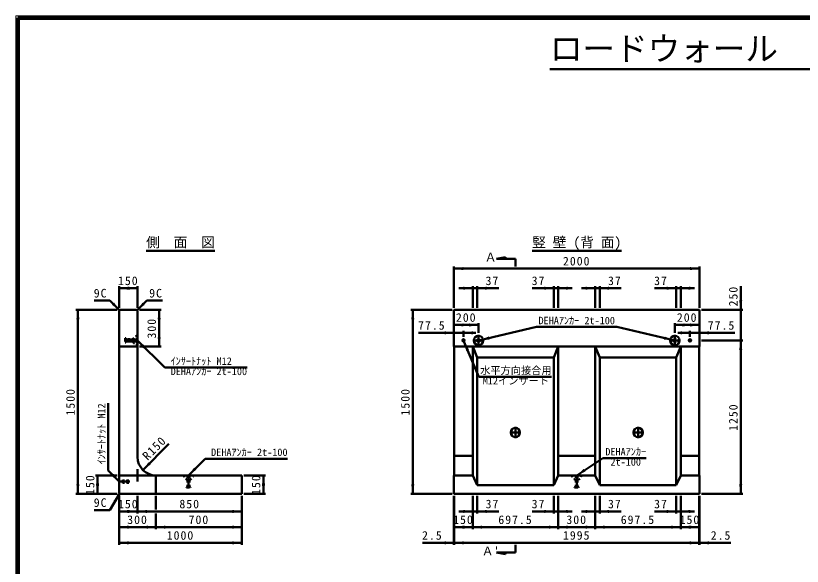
# Model space of a CAD drawing. Units: millimetres, scale not verified. Extents: x 100 to 4105, y 100 to 2870.
# Drawn here: x 100 to 2102, y 1467 to 2870 of the extents above; entities that cross this region are included whole.
import ezdxf
from ezdxf.enums import TextEntityAlignment as Align

# ---------------------------------------------------------------- set-up
doc = ezdxf.new("R2010")
doc.units = ezdxf.units.MM
doc.header["$LTSCALE"] = 5
doc.linetypes.add('USER1', pattern=[13.4, 10, -1.2, 1, -1.2])
doc.linetypes.add('USER2', pattern=[2.2, 1, -1.2])
doc.layers.add('V-nasSTD', color=7, linetype='Continuous', lineweight=50)
doc.styles.add('ＭＳ ゴシック', font='')
doc.styles.get('ＭＳ ゴシック').set_extended_font_data('MS Gothic')

msp = doc.modelspace()

# ---------------------------------------------------------------- hatches: boundary and pattern name
at = {"layer": 'V-nasSTD'}
for points in [[(1239.767, 2225.684), (1239.767, 2221.684), (1215.767, 2225.684), (1239.767, 2229.684)], [(1816.767, 2225.684), (1816.767, 2221.684), (1840.767, 2225.684), (1816.767, 2229.684)], [(387.267, 2175.684), (387.267, 2171.684), (363.267, 2175.684), (387.267, 2179.684)], [(386.142, 2175.684), (386.142, 2179.684), (410.142, 2175.684), (386.142, 2171.684)], [(1239.423, 2175.684), (1239.423, 2171.684), (1263.423, 2175.684), (1239.423, 2179.684)], [(1298.985, 2175.684), (1298.985, 2171.684), (1274.985, 2175.684), (1298.985, 2179.684)], [(1445.829, 2175.684), (1445.829, 2171.684), (1469.829, 2175.684), (1445.829, 2179.684)], [(1505.392, 2175.684), (1505.392, 2171.684), (1481.392, 2175.684), (1505.392, 2179.684)], [(1551.142, 2175.684), (1551.142, 2171.684), (1575.142, 2175.684), (1551.142, 2179.684)], [(1610.704, 2175.684), (1610.704, 2171.684), (1586.704, 2175.684), (1610.704, 2179.684)], [(1757.548, 2175.684), (1757.548, 2171.684), (1781.548, 2175.684), (1757.548, 2179.684)], [(1817.11, 2175.684), (1817.11, 2171.684), (1793.11, 2175.684), (1817.11, 2179.684)], [(1945.767, 2144.674), (1949.767, 2144.674), (1945.767, 2120.674), (1941.767, 2144.674)], [(347.702, 2136.248), (350.531, 2139.077), (364.673, 2119.278), (344.874, 2133.42)], [(425.706, 2136.248), (422.877, 2139.077), (408.735, 2119.278), (428.534, 2133.42)], [(258.267, 2096.684), (254.267, 2096.684), (258.267, 2120.684), (262.267, 2096.684)], [(465.142, 2096.684), (461.142, 2096.684), (465.142, 2120.684), (469.142, 2096.684)], [(1110.767, 2096.684), (1106.767, 2096.684), (1110.767, 2120.684), (1114.767, 2096.684)], [(1239.767, 2082.09), (1239.767, 2078.09), (1215.767, 2082.09), (1239.767, 2086.09)], [(1254.267, 2082.09), (1254.267, 2078.09), (1278.267, 2082.09), (1254.267, 2086.09)], [(1802.267, 2082.09), (1802.267, 2078.09), (1778.267, 2082.09), (1802.267, 2086.09)], [(1816.767, 2082.09), (1816.767, 2078.09), (1840.767, 2082.09), (1816.767, 2086.09)], [(1191.767, 2062.028), (1191.767, 2066.028), (1215.767, 2062.028), (1191.767, 2058.028)], [(1263.985, 2062.028), (1263.985, 2058.028), (1239.985, 2062.028), (1263.985, 2066.028)], [(1792.548, 2062.028), (1792.548, 2058.028), (1816.548, 2062.028), (1792.548, 2066.028)], [(1864.767, 2062.028), (1864.767, 2066.028), (1840.767, 2062.028), (1864.767, 2058.028)], [(427.112, 2025.589), (429.941, 2028.417), (410.142, 2042.559), (424.284, 2022.76)], [(465.142, 2050.934), (469.142, 2050.934), (465.142, 2026.934), (461.142, 2050.934)], [(1305.445, 2048.893), (1306.352, 2044.997), (1282.071, 2043.446), (1304.537, 2052.789)], [(1751.089, 2048.893), (1750.181, 2044.997), (1774.462, 2043.446), (1751.997, 2052.789)], [(1945.767, 2018.554), (1949.767, 2018.554), (1945.767, 2042.554), (1941.767, 2018.554)], [(1250.523, 2017.734), (1254.205, 2019.297), (1241.145, 2039.826), (1246.841, 2016.171)], [(440.842, 1729.509), (443.67, 1726.681), (423.871, 1712.538), (438.013, 1732.337)], [(346.296, 1700.155), (343.468, 1697.326), (363.267, 1683.184), (349.124, 1702.983)], [(556.8, 1715.78), (553.971, 1718.608), (539.829, 1698.809), (559.628, 1712.951)], [(1548.323, 1711.99), (1550.52, 1708.647), (1528.267, 1698.809), (1546.126, 1715.333)], [(308.267, 1674.809), (304.267, 1674.809), (308.267, 1698.809), (312.267, 1674.809)], [(730.767, 1674.809), (726.767, 1674.809), (730.767, 1698.809), (734.767, 1674.809)], [(258.267, 1675.934), (262.267, 1675.934), (258.267, 1651.934), (254.267, 1675.934)], [(308.267, 1675.934), (312.267, 1675.934), (308.267, 1651.934), (304.267, 1675.934)], [(730.767, 1675.934), (734.767, 1675.934), (730.767, 1651.934), (726.767, 1675.934)], [(1110.767, 1675.934), (1114.767, 1675.934), (1110.767, 1651.934), (1106.767, 1675.934)], [(1945.767, 1675.929), (1941.767, 1675.929), (1945.767, 1651.929), (1949.767, 1675.929)], [(352.673, 1632.556), (356.137, 1630.556), (364.673, 1653.34), (349.209, 1634.556)], [(387.267, 1606.934), (387.267, 1602.934), (363.267, 1606.934), (387.267, 1610.934)], [(386.142, 1606.934), (386.142, 1610.934), (410.142, 1606.934), (386.142, 1602.934)], [(434.142, 1606.934), (434.142, 1602.934), (410.142, 1606.934), (434.142, 1610.934)], [(651.767, 1606.934), (651.767, 1610.934), (675.767, 1606.934), (651.767, 1602.934)], [(1239.423, 1606.934), (1239.423, 1602.934), (1263.423, 1606.934), (1239.423, 1610.934)], [(1298.985, 1606.934), (1298.985, 1602.934), (1274.985, 1606.934), (1298.985, 1610.934)], [(1445.829, 1606.934), (1445.829, 1602.934), (1469.829, 1606.934), (1445.829, 1610.934)], [(1505.392, 1606.934), (1505.392, 1602.934), (1481.392, 1606.934), (1505.392, 1610.934)], [(1551.142, 1606.934), (1551.142, 1602.934), (1575.142, 1606.934), (1551.142, 1610.934)], [(1610.704, 1606.934), (1610.704, 1602.934), (1586.704, 1606.934), (1610.704, 1610.934)], [(1757.548, 1606.934), (1757.548, 1602.934), (1781.548, 1606.934), (1757.548, 1610.934)], [(1817.11, 1606.934), (1817.11, 1602.934), (1793.11, 1606.934), (1817.11, 1610.934)], [(387.267, 1566.934), (387.267, 1562.934), (363.267, 1566.934), (387.267, 1570.934)], [(433.017, 1566.934), (433.017, 1570.934), (457.017, 1566.934), (433.017, 1562.934)], [(481.017, 1566.934), (481.017, 1562.934), (457.017, 1566.934), (481.017, 1570.934)], [(651.767, 1566.934), (651.767, 1570.934), (675.767, 1566.934), (651.767, 1562.934)], [(1240.548, 1566.934), (1240.548, 1562.934), (1216.548, 1566.934), (1240.548, 1570.934)], [(1239.423, 1566.934), (1239.423, 1562.934), (1263.423, 1566.934), (1239.423, 1570.934)], [(1287.423, 1566.934), (1287.423, 1562.934), (1263.423, 1566.934), (1287.423, 1570.934)], [(1457.392, 1566.934), (1457.392, 1562.934), (1481.392, 1566.934), (1457.392, 1570.934)], [(1505.392, 1566.934), (1505.392, 1562.934), (1481.392, 1566.934), (1505.392, 1570.934)], [(1551.142, 1566.934), (1551.142, 1562.934), (1575.142, 1566.934), (1551.142, 1570.934)], [(1599.142, 1566.934), (1599.142, 1562.934), (1575.142, 1566.934), (1599.142, 1570.934)], [(1769.11, 1566.934), (1769.11, 1562.934), (1793.11, 1566.934), (1769.11, 1570.934)], [(1817.11, 1566.934), (1817.11, 1562.934), (1793.11, 1566.934), (1817.11, 1570.934)], [(1815.985, 1566.934), (1815.985, 1562.934), (1839.985, 1566.934), (1815.985, 1570.934)], [(387.267, 1526.934), (387.267, 1522.934), (363.267, 1526.934), (387.267, 1530.934)], [(651.767, 1526.934), (651.767, 1530.934), (675.767, 1526.934), (651.767, 1522.934)], [(1191.767, 1526.934), (1191.767, 1522.934), (1215.767, 1526.934), (1191.767, 1530.934)], [(1240.548, 1526.934), (1240.548, 1522.934), (1216.548, 1526.934), (1240.548, 1530.934)], [(1815.985, 1526.934), (1815.985, 1522.934), (1839.985, 1526.934), (1815.985, 1530.934)], [(1864.767, 1526.934), (1864.767, 1522.934), (1840.767, 1526.934), (1864.767, 1530.934)]]:
    msp.add_hatch(color=256, dxfattribs=at).paths.add_polyline_path(points)

# ---------------------------------------------------------------- linework, layer by layer
at = {"layer": 'V-nasSTD', "lineweight": 100}
for p, q in [((105, 2865), (105, 105)), ((4100, 2865), (105, 2865))]:
    msp.add_line(p, q, dxfattribs=at)
at = {"layer": 'V-nasSTD'}
for p, q in [((1459.684, 2733.596), (2745.316, 2733.596)), ((432.017, 2270.684), (607.017, 2270.684)), ((1414.517, 2270.684), (1642.017, 2270.684)), ((1347.017, 2254.524), (1323.977, 2250.684)), ((1347.017, 2250.684), (1323.977, 2250.684)), ((1347.017, 2250.684), (1347.017, 2254.524)), ((1347.017, 2250.684), (1372.017, 2250.684)), ((1372.017, 2250.684), (1372.017, 2230.684)), ((1215.767, 2230.684), (1215.767, 2125.684)), ((1840.767, 2225.684), (1215.767, 2225.684)), ((1840.767, 2230.684), (1840.767, 2125.684)), ((363.267, 2180.684), (363.267, 2125.684)), ((410.142, 2175.684), (363.267, 2175.684)), ((410.142, 2180.684), (410.142, 2125.684)), ((1263.423, 2175.684), (1228.423, 2175.684)), ((1263.423, 2180.684), (1263.423, 2125.684)), ((1274.985, 2175.684), (1263.423, 2175.684)), ((1274.985, 2180.684), (1274.985, 2125.684)), ((1274.985, 2175.684), (1329.985, 2175.684)), ((1469.829, 2175.684), (1414.829, 2175.684)), ((1469.829, 2180.684), (1469.829, 2125.684)), ((1469.829, 2175.684), (1481.392, 2175.684)), ((1481.392, 2180.684), (1481.392, 2125.684)), ((1481.392, 2175.684), (1516.392, 2175.684)), ((1575.142, 2175.684), (1540.142, 2175.684)), ((1575.142, 2180.684), (1575.142, 2125.684)), ((1586.704, 2175.684), (1575.142, 2175.684)), ((1586.704, 2180.684), (1586.704, 2125.684)), ((1586.704, 2175.684), (1641.704, 2175.684)), ((1781.548, 2175.684), (1726.548, 2175.684)), ((1781.548, 2180.684), (1781.548, 2125.684)), ((1781.548, 2175.684), (1793.11, 2175.684)), ((1793.11, 2180.684), (1793.11, 2125.684)), ((1793.11, 2175.684), (1828.11, 2175.684)), ((1945.767, 2180.674), (1945.767, 2120.674)), ((339.924, 2144.027), (299.924, 2144.027)), ((364.673, 2119.278), (339.924, 2144.027)), ((408.735, 2119.278), (433.484, 2144.027)), ((433.484, 2144.027), (473.484, 2144.027)), ((358.267, 2120.684), (253.267, 2120.684)), ((258.267, 2120.684), (258.267, 1651.934)), ((366.079, 2120.684), (363.267, 2117.872)), ((363.267, 2117.872), (363.267, 1654.747)), ((407.329, 2120.684), (366.079, 2120.684)), ((407.329, 2120.684), (410.142, 2117.872)), ((410.142, 2117.872), (410.142, 1745.684)), ((470.142, 2120.684), (415.142, 2120.684)), ((465.142, 2026.934), (465.142, 2120.684)), ((1210.767, 2120.684), (1105.767, 2120.684)), ((1110.767, 2120.684), (1110.767, 1651.934)), ((1840.767, 2120.684), (1215.767, 2120.684)), ((1215.767, 2120.684), (1215.767, 2026.934)), ((1840.767, 2120.684), (1840.767, 2026.934)), ((1845.767, 2120.679), (1950.767, 2120.679)), ((1945.767, 2120.674), (1945.767, 2042.549)), ((1278.267, 2087.09), (1278.267, 2062.09)), ((1778.267, 2087.09), (1778.267, 2062.09)), ((1215.767, 2082.09), (1278.267, 2082.09)), ((1239.985, 2067.028), (1239.985, 2052.028)), ((1425.767, 2076.934), (1282.071, 2043.446)), ((1630.767, 2076.934), (1425.767, 2076.934)), ((1630.767, 2076.934), (1774.462, 2043.446)), ((1840.767, 2082.09), (1778.267, 2082.09)), ((1816.548, 2067.028), (1816.548, 2052.028)), ((410.142, 2042.559), (479.215, 1973.486)), ((1215.767, 2062.028), (1125.767, 2062.028)), ((1215.767, 2062.028), (1239.985, 2062.028)), ((1239.985, 2062.028), (1271.235, 2062.028)), ((1816.548, 2062.028), (1785.298, 2062.028)), ((1840.767, 2062.028), (1816.548, 2062.028)), ((1840.767, 2062.028), (1930.767, 2062.028)), ((1845.767, 2042.554), (1950.767, 2042.554)), ((1945.767, 2042.554), (1945.767, 1651.929)), ((410.142, 2026.934), (363.267, 2026.934)), ((470.142, 2026.934), (415.142, 2026.934)), ((1215.767, 2026.934), (1216.548, 2026.153)), ((1840.767, 2026.934), (1215.767, 2026.934)), ((1215.767, 2026.934), (1216.548, 2026.153)), ((1216.548, 1699.59), (1216.548, 2026.153)), ((1241.145, 2039.826), (1279.446, 1949.596)), ((1263.423, 2026.934), (1263.423, 1698.809)), ((1263.423, 2026.934), (1274.985, 1998.809)), ((1469.829, 1998.809), (1481.392, 2026.934)), ((1481.392, 2026.934), (1481.392, 1698.809)), ((1575.142, 2026.934), (1575.142, 1698.809)), ((1575.142, 2026.934), (1586.704, 1998.809)), ((1781.548, 1998.809), (1793.11, 2026.934)), ((1793.11, 2026.934), (1793.11, 1698.809)), ((1840.767, 2026.934), (1839.985, 2026.153)), ((1839.985, 1699.59), (1839.985, 2026.153)), ((1274.985, 1998.809), (1274.985, 1673.809)), ((1274.985, 1998.809), (1469.829, 1998.809)), ((1469.829, 1998.809), (1469.829, 1673.809)), ((1586.704, 1998.809), (1586.704, 1673.809)), ((1586.704, 1998.809), (1781.548, 1998.809)), ((1781.548, 1998.809), (1781.548, 1673.809)), ((689.215, 1973.486), (479.215, 1973.486)), ((1279.446, 1949.596), (1464.446, 1949.596)), ((334.982, 1882.468), (334.982, 1711.468)), ((423.871, 1712.538), (490.162, 1778.83)), ((1216.548, 1748.497), (1263.423, 1748.497)), ((1481.392, 1748.497), (1575.142, 1748.497)), ((1594.95, 1742.632), (1528.267, 1698.809)), ((1704.95, 1742.632), (1594.95, 1742.632)), ((1793.11, 1748.497), (1839.985, 1748.497)), ((539.829, 1698.809), (582.255, 1741.236)), ((792.255, 1741.236), (582.255, 1741.236)), ((363.267, 1683.184), (334.982, 1711.468)), ((358.267, 1698.809), (303.267, 1698.809)), ((308.267, 1698.809), (308.267, 1651.934)), ((363.267, 1698.809), (457.017, 1698.809)), ((457.017, 1698.809), (675.767, 1698.809)), ((457.017, 1651.934), (457.017, 1698.809)), ((675.767, 1651.934), (675.767, 1698.809)), ((735.767, 1698.809), (680.767, 1698.809)), ((730.767, 1651.934), (730.767, 1698.809)), ((1215.767, 1698.809), (1216.548, 1699.59)), ((1215.767, 1698.809), (1215.767, 1651.934)), ((1215.767, 1698.809), (1263.423, 1698.809)), ((1263.423, 1698.809), (1274.985, 1673.809)), ((1469.829, 1673.809), (1481.392, 1698.809)), ((1481.392, 1698.809), (1575.142, 1698.809)), ((1575.142, 1698.809), (1586.704, 1673.809)), ((1781.548, 1673.809), (1793.11, 1698.809)), ((1793.11, 1698.809), (1840.767, 1698.809)), ((1840.767, 1698.809), (1839.985, 1699.59)), ((1840.767, 1651.934), (1840.767, 1698.809)), ((1274.985, 1673.809), (1469.829, 1673.809)), ((1586.704, 1673.809), (1781.548, 1673.809)), ((358.267, 1651.934), (253.267, 1651.934)), ((364.673, 1653.34), (339.927, 1610.479)), ((363.267, 1654.747), (366.079, 1651.934)), ((363.267, 1521.934), (363.267, 1646.934)), ((366.079, 1651.934), (675.767, 1651.934)), ((410.142, 1601.934), (410.142, 1646.934)), ((457.017, 1646.934), (457.017, 1611.934)), ((675.767, 1521.934), (675.767, 1646.934)), ((735.767, 1651.934), (680.767, 1651.934)), ((1210.767, 1651.934), (1105.767, 1651.934)), ((1215.767, 1651.934), (1840.767, 1651.934)), ((1215.767, 1521.934), (1215.767, 1646.934)), ((1216.548, 1521.934), (1216.548, 1646.934)), ((1263.423, 1561.934), (1263.423, 1646.934)), ((1274.985, 1601.934), (1274.985, 1646.934)), ((1469.829, 1601.934), (1469.829, 1646.934)), ((1481.392, 1561.934), (1481.392, 1646.934)), ((1575.142, 1561.934), (1575.142, 1646.934)), ((1586.704, 1601.934), (1586.704, 1646.934)), ((1781.548, 1601.934), (1781.548, 1646.934)), ((1793.11, 1561.934), (1793.11, 1646.934)), ((1839.985, 1521.934), (1839.985, 1646.934)), ((1840.767, 1521.934), (1840.767, 1646.934)), ((1845.767, 1651.929), (1950.767, 1651.929)), ((339.927, 1610.479), (299.927, 1610.479)), ((410.142, 1606.934), (363.267, 1606.934)), ((675.767, 1606.934), (410.142, 1606.934)), ((1263.423, 1606.934), (1228.423, 1606.934)), ((1274.985, 1606.934), (1263.423, 1606.934)), ((1274.985, 1606.934), (1329.985, 1606.934)), ((1469.829, 1606.934), (1414.829, 1606.934)), ((1481.392, 1606.934), (1469.829, 1606.934)), ((1481.392, 1606.934), (1516.392, 1606.934)), ((1575.142, 1606.934), (1540.142, 1606.934)), ((1575.142, 1606.934), (1586.704, 1606.934)), ((1586.704, 1606.934), (1641.704, 1606.934)), ((1781.548, 1606.934), (1726.548, 1606.934)), ((1781.548, 1606.934), (1793.11, 1606.934)), ((1793.11, 1606.934), (1828.11, 1606.934)), ((457.017, 1561.934), (457.017, 1601.934)), ((363.267, 1566.934), (457.017, 1566.934)), ((675.767, 1566.934), (457.017, 1566.934)), ((1216.548, 1566.934), (1263.423, 1566.934)), ((1263.423, 1566.934), (1481.392, 1566.934)), ((1575.142, 1566.934), (1481.392, 1566.934)), ((1793.11, 1566.934), (1575.142, 1566.934)), ((1839.985, 1566.934), (1793.11, 1566.934)), ((675.767, 1526.934), (363.267, 1526.934)), ((1215.767, 1526.934), (1135.767, 1526.934)), ((1215.767, 1526.934), (1216.548, 1526.934)), ((1839.985, 1526.934), (1216.548, 1526.934)), ((1372.017, 1501.934), (1372.017, 1521.934)), ((1839.985, 1526.934), (1840.767, 1526.934)), ((1840.767, 1526.934), (1920.767, 1526.934)), ((1347.017, 1498.094), (1323.977, 1501.934)), ((1347.017, 1501.934), (1323.977, 1501.934)), ((1347.017, 1501.934), (1372.017, 1501.934)), ((1347.017, 1501.934), (1347.017, 1498.094))]:
    msp.add_line(p, q, dxfattribs=at)
at = {"layer": 'V-nasSTD', "linetype": 'USER1'}
for p, q in [((412.642, 2042.559), (376.392, 2042.559)), ((1235.517, 2042.559), (1244.454, 2042.559)), ((1239.985, 2038.09), (1239.985, 2047.028)), ((1263.735, 2042.559), (1292.798, 2042.559)), ((1278.267, 2057.09), (1278.267, 2028.028)), ((1763.735, 2042.559), (1792.798, 2042.559)), ((1778.267, 2057.09), (1778.267, 2028.028)), ((1812.079, 2042.559), (1821.017, 2042.559)), ((1816.548, 2038.09), (1816.548, 2047.028)), ((1372.017, 1822.403), (1372.017, 1793.965)), ((1684.517, 1822.403), (1684.517, 1793.965)), ((1357.798, 1808.184), (1386.235, 1808.184)), ((1670.298, 1808.184), (1698.735, 1808.184)), ((410.142, 1714.434), (410.142, 1683.184)), ((390.767, 1683.184), (360.767, 1683.184)), ((539.829, 1701.309), (539.829, 1665.059)), ((1528.267, 1701.309), (1528.267, 1665.059))]:
    msp.add_line(p, q, dxfattribs=at)
at = {"layer": 'V-nasSTD', "linetype": 'USER2'}
for p, q in [((378.892, 2048.028), (378.892, 2037.09)), ((380.454, 2048.028), (378.892, 2048.028)), ((380.454, 2048.028), (380.454, 2037.09)), ((380.454, 2048.028), (380.767, 2044.747)), ((380.767, 2044.747), (406.392, 2044.747)), ((385.142, 2045.528), (410.142, 2045.528)), ((385.142, 2039.59), (385.142, 2045.528)), ((387.017, 2044.434), (410.142, 2044.434)), ((407.017, 2046.465), (406.392, 2044.747)), ((406.392, 2044.747), (406.392, 2040.372)), ((407.017, 2046.465), (410.142, 2046.465)), ((407.017, 2046.465), (407.017, 2038.653)), ((410.142, 2046.465), (410.142, 2038.653)), ((410.142, 2046.465), (410.142, 2038.653)), ((410.142, 2046.465), (410.142, 2038.653)), ((380.454, 2037.09), (378.892, 2037.09)), ((380.767, 2040.372), (380.454, 2037.09)), ((380.767, 2040.372), (406.392, 2040.372)), ((385.142, 2039.59), (410.142, 2039.59)), ((387.017, 2040.684), (410.142, 2040.684)), ((406.392, 2040.372), (407.017, 2038.653)), ((407.017, 2038.653), (410.142, 2038.653)), ((388.267, 1686.153), (363.267, 1686.153)), ((386.392, 1685.059), (363.267, 1685.059)), ((388.267, 1686.153), (388.267, 1680.215)), ((535.923, 1698.809), (543.735, 1698.809)), ((535.923, 1695.684), (535.923, 1698.809)), ((535.923, 1698.809), (543.735, 1698.809)), ((535.923, 1695.684), (543.735, 1695.684)), ((535.923, 1695.684), (537.642, 1695.059)), ((537.642, 1669.434), (537.642, 1695.059)), ((537.642, 1695.059), (542.017, 1695.059)), ((542.017, 1695.059), (543.735, 1695.684)), ((542.017, 1669.434), (542.017, 1695.059)), ((543.735, 1695.684), (543.735, 1698.809)), ((1524.36, 1698.809), (1532.173, 1698.809)), ((1524.36, 1695.684), (1524.36, 1698.809)), ((1524.36, 1698.809), (1532.173, 1698.809)), ((1524.36, 1695.684), (1532.173, 1695.684)), ((1524.36, 1695.684), (1526.079, 1695.059)), ((1526.079, 1669.434), (1526.079, 1695.059)), ((1526.079, 1695.059), (1530.454, 1695.059)), ((1530.454, 1695.059), (1532.173, 1695.684)), ((1530.454, 1669.434), (1530.454, 1695.059)), ((1532.173, 1695.684), (1532.173, 1698.809)), ((386.392, 1681.309), (363.267, 1681.309)), ((388.267, 1680.215), (363.267, 1680.215)), ((534.36, 1669.122), (537.642, 1669.434)), ((534.36, 1669.122), (545.298, 1669.122)), ((534.36, 1669.122), (534.36, 1667.559)), ((534.36, 1667.559), (545.298, 1667.559)), ((542.017, 1669.434), (545.298, 1669.122)), ((545.298, 1669.122), (545.298, 1667.559)), ((1522.798, 1669.122), (1526.079, 1669.434)), ((1522.798, 1669.122), (1533.735, 1669.122)), ((1522.798, 1669.122), (1522.798, 1667.559)), ((1522.798, 1667.559), (1533.735, 1667.559)), ((1530.454, 1669.434), (1533.735, 1669.122)), ((1533.735, 1669.122), (1533.735, 1667.559))]:
    msp.add_line(p, q, dxfattribs=at)
at = {"layer": 'V-nasSTD', "lineweight": 13}
msp.add_lwpolyline([(100, 100), (100, 2870), (4105, 2870), (4105, 100)], close=True, dxfattribs=at)
at = {"layer": 'V-nasSTD'}
for centre, radius in [((1239.985, 2042.559), 2.969), ((1239.985, 2042.559), 1.875), ((1239.985, 2042.559), 1.562), ((1278.267, 2042.559), 12.031), ((1278.267, 2042.559), 3.906), ((1778.267, 2042.559), 12.031), ((1778.267, 2042.559), 3.906), ((1816.548, 2042.559), 2.969), ((1816.548, 2042.559), 1.875), ((1816.548, 2042.559), 1.562), ((1372.017, 1808.184), 11.719), ((1684.517, 1808.184), 11.719)]:
    msp.add_circle(centre, radius, dxfattribs=at)
at = {"layer": 'V-nasSTD', "linetype": 'USER2'}
for centre, radius, start, end in [((389.517, 2042.559), 3.125, 143.1301, 216.8699), ((410.458, 2042.559), 12.035, 91.5077, 268.4923), ((383.892, 1683.184), 3.125, 323.1301, 36.8699), ((539.829, 1699.126), 12.035, 181.5077, 358.4923), ((1528.267, 1699.126), 12.035, 181.5077, 358.4923)]:
    msp.add_arc(centre, radius, start, end, dxfattribs=at)
at = {"layer": 'V-nasSTD'}
msp.add_arc((457.017, 1745.684), 46.875, 180, 270, dxfattribs=at)

# ---------------------------------------------------------------- texts
at = {"layer": 'V-nasSTD', "style": 'ＭＳ ゴシック'}
for s, height, p in [('ロードウォール  Ｈ=1500\u3000構造図', 60.81, (2102.5, 2816.54)), ('側\u3000面\u3000図', 25.66, (519.517, 2305.684)), ('竪 壁 (背 面)', 25.66, (1528.267, 2305.684)), ('Ａ', 21.99, (1308.977, 2265.684)), ('DEHAｱﾝｶｰ 2t-100', 19.06, (1528.267, 2102.934)), ('ｲﾝｻｰﾄﾅｯﾄ M12', 19.06, (572.215, 1999.486)), ('DEHAｱﾝｶｰ 2t-100', 19.06, (591.715, 1973.486)), ('水平方向接合用', 19.06, (1373.446, 1975.596)), ('M12インサート', 19.06, (1373.446, 1949.596)), ('DEHAｱﾝｶｰ 2t-100', 19.06, (694.755, 1767.236)), ('DEHAｱﾝｶｰ', 19.06, (1652.95, 1768.632)), ('2t-100', 19.06, (1652.95, 1742.632)), ("Ａ'", 21.99, (1308.977, 1516.934))]:
    msp.add_text(s, height=height, dxfattribs=at).set_placement(p, align=Align.TOP_CENTER)
msp.add_text('ｲﾝｻｰﾄﾅｯﾄ M12', height=19.06, rotation=90, dxfattribs=at).set_placement((308.982, 1804.468), align=Align.TOP_CENTER)
at = {"layer": 'V-nasSTD', "char_height": 21.99, "attachment_point": 2, "style": 'ＭＳ ゴシック'}
for s, insert in [('\\T1.17;2000', (1528.267, 2255.684)), ('\\T1.17;150', (386.704, 2205.684)), ('\\T1.17;37', (1313.735, 2205.684)), ('\\T1.17;37', (1431.079, 2205.684)), ('\\T1.17;37', (1625.454, 2205.684)), ('\\T1.17;37', (1742.798, 2205.684)), ('\\T1.17;9C', (316.174, 2174.027)), ('\\T1.17;9C', (457.234, 2174.027)), ('\\T1.17;200', (1247.017, 2112.09)), ('\\T1.17;200', (1809.517, 2112.09)), ('\\T1.17;77.5', (1159.517, 2092.028)), ('\\T1.17;77.5', (1897.017, 2092.028)), ('\\T1.17;9C', (316.177, 1640.479)), ('\\T1.17;150', (386.704, 1636.934)), ('\\T1.17;850', (542.954, 1636.934)), ('\\T1.17;37', (1313.735, 1636.934)), ('\\T1.17;37', (1431.079, 1636.934)), ('\\T1.17;37', (1625.454, 1636.934)), ('\\T1.17;37', (1742.798, 1636.934)), ('\\T1.17;300', (410.142, 1596.934)), ('\\T1.17;700', (566.392, 1596.934)), ('\\T1.17;150', (1239.985, 1596.934)), ('\\T1.17;697.5', (1372.407, 1596.934)), ('\\T1.17;300', (1528.267, 1596.934)), ('\\T1.17;697.5', (1684.126, 1596.934)), ('\\T1.17;150', (1816.548, 1596.934)), ('\\T1.17;1000', (519.517, 1556.934)), ('\\T1.17;2.5', (1160.767, 1556.934)), ('\\T1.17;1995', (1528.267, 1556.934)), ('\\T1.17;2.5', (1895.767, 1556.934))]:
    msp.add_mtext(s, dxfattribs=dict(at, insert=insert))
for s, insert, rotation in [('\\T1.17;250', (1915.767, 2155.674), 90), ('\\T1.17;300', (435.142, 2073.809), 90), ('\\T1.17;1500', (228.267, 1886.309), 90), ('\\T1.17;1500', (1080.767, 1886.309), 90), ('\\T1.17;1250', (1915.767, 1847.242), 90), ('\\T1.17;R150', (445.084, 1776.178), 45), ('\\T1.17;150', (278.267, 1675.372), 90), ('\\T1.17;150', (700.767, 1675.372), 90)]:
    msp.add_mtext(s, dxfattribs=dict(at, insert=insert, rotation=rotation))

doc.saveas('drawing.dxf')
